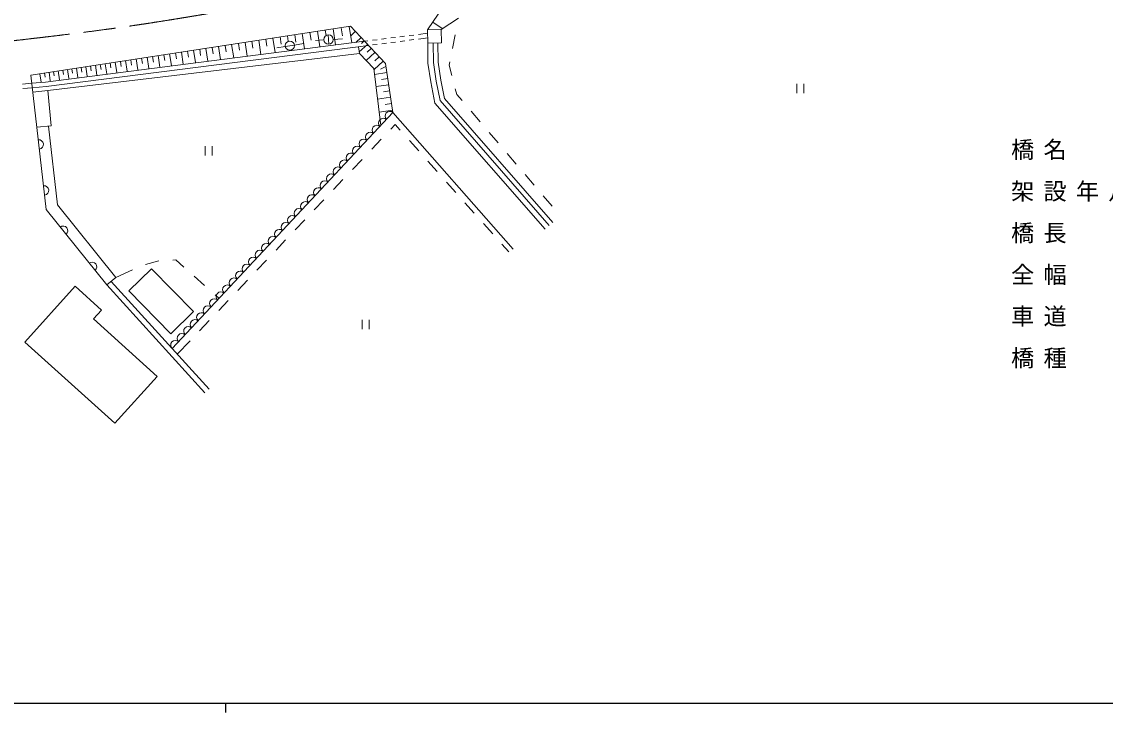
# Model space of a CAD drawing. Units: millimetres, scale not verified. Extents: x 40000 to 680000, y 20000 to 380000.
# Drawn here: x 146016 to 262968, y 204000 to 278578 of the extents above; entities that cross this region are included whole.
import ezdxf

# ---------------------------------------------------------------- set-up
doc = ezdxf.new("R2010")
doc.units = ezdxf.units.MM
doc.header["$LTSCALE"] = 1000
doc.linetypes.add('CHAIN', pattern=[18.5, 12, -1.5, 3.5, -1.5])
for name, color, linetype, lineweight in [('M-BGD', 7, 'Continuous', 13), ('M-BMK', 2, 'CHAIN', 13), ('M-STR-HTXT', 7, 'Continuous', 13), ('M-TTL-BAND', 7, 'Continuous', 25)]:
    doc.layers.add(name, color=color, linetype=linetype, lineweight=lineweight)
doc.styles.add('ＭＳ ゴシック', font='')
doc.styles.get('ＭＳ ゴシック').set_extended_font_data('MS Gothic')

msp = doc.modelspace()

# ---------------------------------------------------------------- linework, layer by layer
at = {"layer": 'M-BGD'}
for p, q in [((189810, 277705), (191495, 280179)), ((190373, 278532), (191402, 277831)), ((193145, 278964), (191274, 277748)), ((146990, 272808), (181489, 278080)), ((176296, 277287), (176548, 275640)), ((177119, 277413), (177245, 276589)), ((177943, 277539), (178201, 275849)), ((178788, 277668), (178878, 277074)), ((179633, 277797), (179898, 276062)), ((180500, 277929), (180633, 277062)), ((181367, 278062), (181639, 276282)), ((181489, 278080), (185269, 274058)), ((182021, 277514), (181523, 277045)), ((189821, 277326), (188829, 277200)), ((189810, 277705), (191274, 277748)), ((189853, 276245), (189810, 277705)), ((191274, 277748), (191317, 276288)), ((167972, 276015), (168080, 275311)), ((168676, 276122), (168897, 274677)), ((169399, 276233), (169510, 275510)), ((170122, 276343), (170349, 274860)), ((170864, 276457), (170977, 275715)), ((171606, 276570), (171839, 275047)), ((172367, 276687), (172484, 275925)), ((173129, 276803), (173368, 275240)), ((173910, 276922), (174030, 276141)), ((175450, 276054), (174462, 275901)), ((174692, 277042), (174781, 276457)), ((175450, 276054), (176448, 276222)), ((175494, 277164), (175617, 276362)), ((178639, 276613), (177734, 276557)), ((179168, 276148), (179107, 277146)), ((179637, 276660), (180648, 276721)), ((182638, 276858), (182085, 276338)), ((183323, 276129), (182447, 275306)), ((182980, 276493), (182704, 276233)), ((183373, 276502), (183015, 276456)), ((184365, 276629), (183869, 276566)), ((184380, 276127), (183884, 276064)), ((185357, 276756), (184861, 276692)), ((185372, 276254), (184876, 276190)), ((186349, 276883), (185853, 276819)), ((186364, 276380), (185868, 276317)), ((187341, 277009), (186845, 276946)), ((187356, 276507), (186860, 276444)), ((188333, 277136), (187837, 277073)), ((188348, 276634), (187852, 276571)), ((189836, 276824), (188844, 276697)), ((191317, 276288), (189853, 276245)), ((192793, 277168), (192506, 275696)), ((148841, 271128), (182489, 275139)), ((160749, 274911), (160938, 273674)), ((161368, 275005), (161462, 274387)), ((161986, 275100), (162180, 273831)), ((162621, 275197), (162718, 274562)), ((163255, 275294), (163455, 273991)), ((163907, 275394), (164006, 274742)), ((164558, 275493), (164763, 274156)), ((165227, 275595), (165329, 274927)), ((165895, 275697), (166105, 274325)), ((166582, 275802), (166686, 275116)), ((167268, 275907), (167483, 274499)), ((174462, 275901), (173569, 275749)), ((182489, 275139), (182365, 275869)), ((182489, 275139), (184031, 273509)), ((184146, 275253), (183212, 274375)), ((183734, 275691), (183296, 275279)), ((152937, 273717), (153095, 272686)), ((153452, 273796), (153531, 273280)), ((153968, 273875), (154130, 272817)), ((154497, 273955), (154578, 273426)), ((155026, 274036), (155192, 272950)), ((155569, 274119), (155652, 273576)), ((156112, 274202), (156282, 273088)), ((156669, 274287), (156754, 273730)), ((157226, 274373), (157401, 273229)), ((157798, 274460), (157886, 273888)), ((158370, 274547), (158550, 273373)), ((158957, 274637), (159047, 274050)), ((159544, 274727), (159728, 273522)), ((160147, 274819), (160239, 274216)), ((185024, 274319), (184045, 273399)), ((184585, 274786), (184118, 274347)), ((185316, 273748), (184755, 273463)), ((185269, 274058), (186084, 268762)), ((192218, 274224), (192147, 273864)), ((192147, 273864), (192435, 272768)), ((147650, 267156), (146990, 272808)), ((147979, 272959), (148116, 272059)), ((148473, 273035), (148542, 272585)), ((148967, 273110), (149109, 272184)), ((149461, 273186), (149532, 272723)), ((149956, 273261), (150101, 272309)), ((150450, 273337), (150523, 272861)), ((150944, 273412), (151094, 272434)), ((151438, 273488), (151513, 272999)), ((151933, 273564), (152086, 272559)), ((152435, 273640), (152512, 273138)), ((184031, 273509), (184783, 267370)), ((185419, 273084), (184108, 272882)), ((147093, 271930), (146096, 271845)), ((147150, 271433), (146154, 271349)), ((185620, 271774), (184269, 271566)), ((185520, 272429), (184864, 272328)), ((229679, 271853), (229679, 270853)), ((230429, 270853), (230429, 271853)), ((147204, 270976), (148841, 271128)), ((148841, 271128), (149193, 267324)), ((185829, 270422), (184435, 270208)), ((185725, 271098), (185049, 270994)), ((192816, 271317), (192975, 270709)), ((192975, 270709), (193541, 270047)), ((186043, 269029), (184607, 268808)), ((185936, 269726), (185239, 269619)), ((186084, 268762), (162250, 243277)), ((186084, 268762), (199048, 254007)), ((194515, 268906), (195489, 267765)), ((149193, 267324), (147647, 267181)), ((185853, 266977), (186321, 267471)), ((186321, 267471), (186867, 266859)), ((183789, 264800), (184821, 265889)), ((187865, 265740), (188864, 264620)), ((196463, 266625), (197437, 265484)), ((165829, 265137), (165829, 264137)), ((166579, 264137), (166579, 265137)), ((198411, 264343), (199385, 263203)), ((181725, 262623), (182757, 263711)), ((189862, 263501), (190861, 262382)), ((200360, 262062), (201334, 260921)), ((179661, 260445), (180693, 261534)), ((191860, 261263), (192858, 260143)), ((202308, 259780), (203282, 258640)), ((177598, 258268), (178629, 259357)), ((193857, 259024), (194856, 257905)), ((175534, 256091), (176566, 257179)), ((195854, 256786), (196853, 255666)), ((173470, 253913), (174502, 255002)), ((197852, 254547), (198592, 253717)), ((159373, 252349), (160815, 252761)), ((162312, 252831), (162671, 252844)), ((162671, 252844), (163523, 252085)), ((171406, 251736), (172438, 252825)), ((156171, 250946), (157988, 251783)), ((157582, 249508), (160029, 251903)), ((160029, 251903), (164552, 247283)), ((155189, 250158), (156171, 250946)), ((166238, 238887), (155658, 250534)), ((164644, 251088), (165764, 250091)), ((169342, 249559), (170374, 250647)), ((151796, 250004), (146366, 243988)), ((154639, 247437), (151796, 250004)), ((165794, 238483), (155189, 250158)), ((162105, 244888), (157582, 249508)), ((166885, 249094), (167325, 248703)), ((167279, 247381), (168310, 248470)), ((153775, 246480), (154639, 247437)), ((164552, 247283), (162105, 244888)), ((160646, 240278), (153775, 246480)), ((165215, 245204), (166247, 246293)), ((182758, 246369), (182758, 245369)), ((183508, 245369), (183508, 246369)), ((146366, 243988), (156080, 235219)), ((162807, 242664), (164183, 244115)), ((156080, 235219), (160646, 240278))]:
    msp.add_line(p, q, dxfattribs=at)
for points in [[(147093, 271930), (148599, 272058), (183015, 276456)], [(202509, 256174), (190622, 269790), (190157, 272067), (189866, 274113), (189853, 276245)], [(202961, 256568), (191178, 270065), (190749, 272169), (190466, 274160), (190435, 276262)], [(203338, 256897), (191642, 270294), (191242, 272254), (190965, 274199), (190935, 276277)], [(147150, 271433), (148652, 271561), (183438, 276006)], [(155189, 250158), (148673, 258287), (147650, 267156)], [(156171, 250946), (149882, 258792), (148901, 267297)]]:
    msp.add_lwpolyline(points, dxfattribs=at)
for centre in [(174954, 275988), (179137, 276647)]:
    msp.add_circle(centre, 500, dxfattribs=at)
for centre, radius, start, end in [((185043, 267628), 513, 48.40233, 225.4308), ((185744, 268378), 513, 48.40233, 225.4308), ((184342, 266879), 513, 48.40233, 225.4308), ((147861, 265322), 500, 276.58062, 96.58062), ((182940, 265380), 513, 48.40233, 225.4308), ((183641, 266129), 513, 48.40233, 225.4308), ((181538, 263880), 513, 48.40233, 225.4308), ((182239, 264630), 513, 48.40233, 225.4308), ((180837, 263131), 513, 48.40233, 225.4308), ((179435, 261632), 513, 48.40233, 225.4308), ((180136, 262381), 513, 48.40233, 225.4308), ((148434, 260355), 500, 276.58062, 96.58062), ((178734, 260882), 513, 48.40233, 225.4308), ((177332, 259383), 513, 48.40233, 225.4308), ((178033, 260133), 513, 48.40233, 225.4308), ((176631, 258634), 513, 48.40233, 225.4308), ((175228, 257134), 513, 48.40233, 225.4308), ((175930, 257884), 513, 48.40233, 225.4308), ((150498, 256010), 500, 308.71588, 128.71588), ((173826, 255635), 513, 48.40233, 225.4308), ((174527, 256385), 513, 48.40233, 225.4308), ((173125, 254886), 513, 48.40233, 225.4308), ((171723, 253387), 513, 48.40233, 225.4308), ((172424, 254136), 513, 48.40233, 225.4308), ((171022, 252637), 513, 48.40233, 225.4308), ((153625, 252109), 500, 308.71588, 128.71588), ((169620, 251138), 513, 48.40233, 225.4308), ((170321, 251888), 513, 48.40233, 225.4308), ((168919, 250389), 513, 48.40233, 225.4308), ((167517, 248889), 513, 48.40233, 225.4308), ((168218, 249639), 513, 48.40233, 225.4308), ((166816, 248140), 513, 48.40233, 225.4308), ((165414, 246641), 513, 48.40233, 225.4308), ((166115, 247390), 513, 48.40233, 225.4308), ((164012, 245142), 513, 48.40233, 225.4308), ((164713, 245891), 513, 48.40233, 225.4308), ((163311, 244392), 513, 48.40233, 225.4308), ((162610, 243643), 513, 48.40233, 225.4308)]:
    msp.add_arc(centre, radius, start, end, dxfattribs=at)
at = {"layer": 'M-BMK'}
msp.add_open_spline([(65420, 272059), (72114, 271987), (73888, 272018), (79315, 272078), (91263, 272208), (97956, 272536), (109883, 273265), (122005, 274006), (128789, 274629), (140853, 276026), (150227, 277111), (155495, 277656), (164800, 279223), (185865, 282769), (197702, 284720), (218476, 289690), (235687, 293808), (241500, 295433), (262192, 301590)], degree=3, knots=[0, 0, 0, 0, 1, 1, 1, 2, 2, 2, 3, 3, 3, 4, 4, 4, 5, 5, 5, 6, 6, 6, 6], dxfattribs=at)
at = {"layer": 'M-TTL-BAND'}
for p, q in [((40000, 205000), (579000, 205000)), ((168000, 205000), (168000, 204000))]:
    msp.add_line(p, q, dxfattribs=at)

# ---------------------------------------------------------------- texts
at = {"layer": 'M-STR-HTXT', "char_height": 1833, "attachment_point": 7, "style": 'ＭＳ ゴシック'}
for s, insert in [('\\T1.4;橋名', (252796, 263642)), ('\\T1.4;架設年月', (252796, 259142)), ('\\T1.4;橋長', (252796, 254642)), ('\\T1.4;全幅', (252796, 250142)), ('\\T1.4;車道', (252796, 245642)), ('\\T1.4;橋種', (252796, 241142))]:
    msp.add_mtext(s, dxfattribs=dict(at, insert=insert))

doc.saveas('drawing.dxf')
